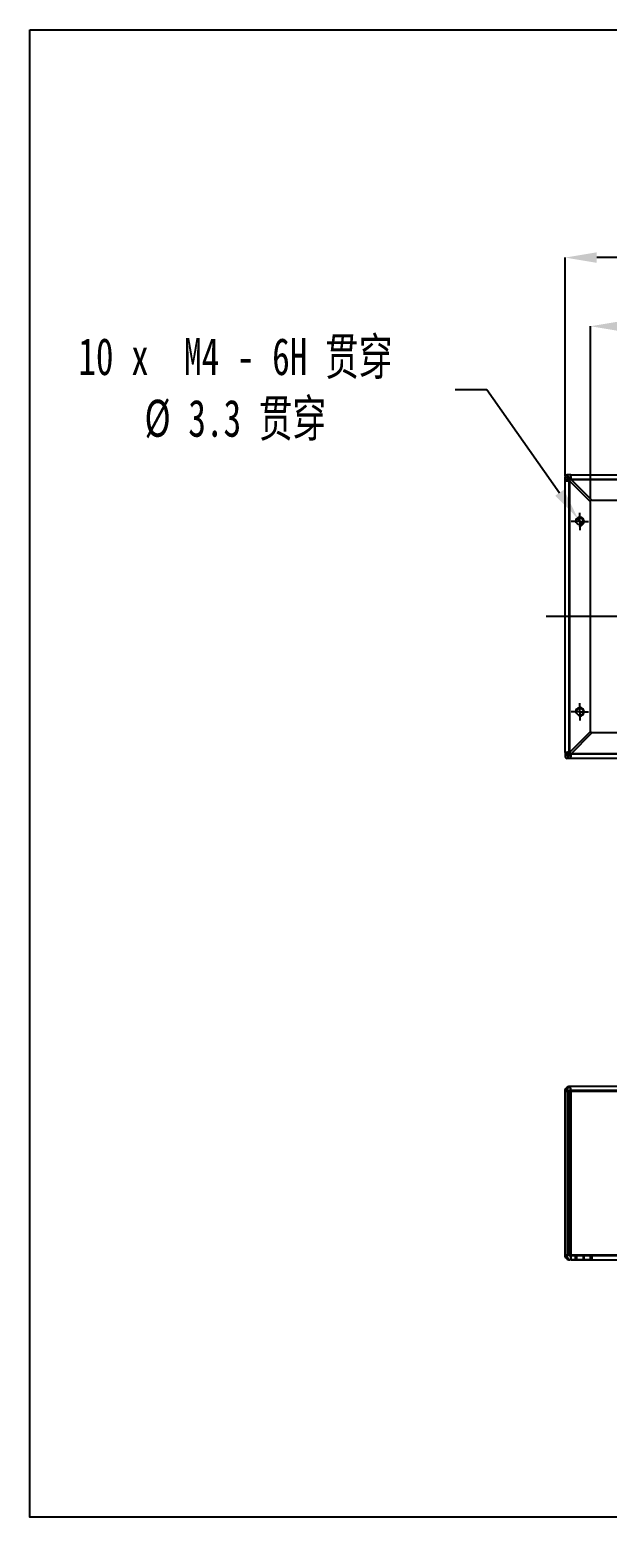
# Model space of a CAD drawing. Extents: x 315 to 565, y 50 to 191.
# Drawn here: x 314.6 to 369.2, y 50 to 190.7 of the extents above; entities that cross this region are included whole.
import ezdxf

# ---------------------------------------------------------------- set-up
doc = ezdxf.new("R2010")
doc.units = 0
doc.header["$PDSIZE"] = -1
doc.linetypes.add('CENTERX2', pattern=[20.32, 12.7, -2.54, 2.54, -2.54])
doc.layers.get('0').update_dxf_attribs({"linetype": 'CONTINUOUS'})
doc.layers.get('Defpoints').update_dxf_attribs({"linetype": 'CONTINUOUS'})
doc.layers.add('CENTER', color=52, linetype='CENTERX2')
doc.layers.add('SIZE', color=5, linetype='CONTINUOUS')
doc.styles.add('SLDTEXTSTYLE1', font='TXT', dxfattribs={"width": 0.7})
doc.dimstyles.new('SLDDIMSTYLE0', dxfattribs={"dimtxt": 3.5, "dimasz": 3, "dimexe": 0, "dimexo": 0.0625, "dimgap": 0.875, "dimtad": 2, "dimdec": 3, "dimlfac": 5, "dimrnd": 1e-09, "dimzin": 12, "dimdsep": 46, "dimtxsty": 'SLDTEXTSTYLE1', "dimsah": 1, "dimcen": 0.09, "dimadec": 0, "dimazin": 0, "dimtfac": 1, "dimtdec": 3, "dimtofl": 0, "dimtmove": 0, "dimatfit": 3, "dimfxl": 1, "dimtolj": 1, "dimtzin": 12, "dimarcsym": 0})
doc.dimstyles.new('SLDDIMSTYLE4', dxfattribs={"dimtxt": 3.5, "dimasz": 3, "dimexe": 0, "dimexo": 0.0625, "dimgap": 0.875, "dimtad": 0, "dimtih": 1, "dimtoh": 1, "dimdec": 6, "dimlfac": 5, "dimrnd": 1e-09, "dimzin": 12, "dimdsep": 46, "dimtxsty": 'SLDTEXTSTYLE1', "dimblk1": 'NONE', "dimsah": 1, "dimcen": 0, "dimadec": 0, "dimazin": 0, "dimtfac": 1, "dimtdec": 3, "dimtmove": 0, "dimatfit": 3, "dimldrblk": 'NONE', "dimfxl": 1, "dimtolj": 1, "dimtzin": 12, "dimarcsym": 0})

# ---------------------------------------------------------------- blocks, each defined once
blk = doc.blocks.new('_D_9')
at = {"layer": 'Defpoints', "color": 0, "transparency": 16777216}
for p in [(365.25, 169.12), (365.25, 148.37), (450.05, 148.37)]:
    blk.add_point(p, dxfattribs=at)
at = {"layer": 'SIZE', "color": 0, "lineweight": -2, "transparency": 16777216}
for p, q in [((365.25, 148.44), (365.25, 169.12)), ((447.05, 169.12), (368.25, 169.12)), ((450.05, 148.44), (450.05, 169.12))]:
    blk.add_line(p, q, dxfattribs=at)
at = {"layer": 'SIZE', "color": 0, "transparency": 16777216}
for points in [[(368.25, 169.62), (368.25, 168.62), (365.25, 169.12)], [(447.05, 169.62), (447.05, 168.62), (450.05, 169.12)]]:
    blk.add_solid(points, dxfattribs=at)
at = {"layer": 'SIZE', "color": 0, "transparency": 16777216, "insert": (407.65, 171.74), "char_height": 3.5, "attachment_point": 5, "style": 'SLDTEXTSTYLE1'}
blk.add_mtext('\\A1;424', dxfattribs=at)
blk = doc.blocks.new('_D_11')
at = {"layer": 'Defpoints', "color": 0, "transparency": 16777216}
for p in [(367.65, 162.63), (367.65, 146.17), (447.65, 146.17)]:
    blk.add_point(p, dxfattribs=at)
at = {"layer": 'SIZE', "color": 0, "lineweight": -2, "transparency": 16777216}
for p, q in [((367.65, 146.24), (367.65, 162.63)), ((444.65, 162.63), (370.65, 162.63)), ((447.65, 146.24), (447.65, 162.63))]:
    blk.add_line(p, q, dxfattribs=at)
at = {"layer": 'SIZE', "color": 0, "transparency": 16777216}
for points in [[(370.65, 163.13), (370.65, 162.13), (367.65, 162.63)], [(444.65, 163.13), (444.65, 162.13), (447.65, 162.63)]]:
    blk.add_solid(points, dxfattribs=at)
at = {"layer": 'SIZE', "color": 0, "transparency": 16777216, "insert": (407.65, 165.26), "char_height": 3.5, "attachment_point": 5, "style": 'SLDTEXTSTYLE1'}
blk.add_mtext('\\A1;400', dxfattribs=at)
blk = doc.blocks.new('_D_13')
at = {"layer": 'Defpoints', "color": 0, "transparency": 16777216}
for p in [(366.46, 144.44), (366.84, 143.9)]:
    blk.add_point(p, dxfattribs=at)
at = {"layer": 'SIZE', "color": 0, "lineweight": -2, "transparency": 16777216}
for p, q in [((354.85, 156.66), (357.85, 156.66)), ((357.85, 156.66), (364.73, 146.89)), ((366.84, 143.9), (366.46, 144.44))]:
    blk.add_line(p, q, dxfattribs=at)
at = {"layer": 'SIZE', "color": 0, "transparency": 16777216}
blk.add_solid([(365.14, 147.18), (364.32, 146.61), (366.46, 144.44)], dxfattribs=at)
at = {"layer": 'SIZE', "color": 0, "transparency": 16777216, "insert": (334.07, 156.66), "char_height": 3.5, "attachment_point": 5, "style": 'SLDTEXTSTYLE1'}
blk.add_mtext('\\A1;10 x  M4 - 6H 贯穿\\P%%c 3.3 贯穿\\P', dxfattribs=at)
blk = doc.blocks.new('_NONE')
blk = doc.blocks.new('SW_CENTERMARKSYMBOL_4')
at = {"layer": 'CENTER', "color": 0}
for p, q in [((-0.5, 0), (-0.83, 0)), ((0, 0), (-0.5, 0)), ((0, 0.5), (0, 0.83)), ((0, 0), (0, 0.5)), ((0, 0), (0, -0.5)), ((0, 0), (0.5, 0)), ((0.5, 0), (0.83, 0)), ((0, -0.5), (0, -0.83))]:
    blk.add_line(p, q, dxfattribs=at)
blk = doc.blocks.new('SW_CENTERMARKSYMBOL_5')
at = {"layer": 'CENTER', "color": 0}
for p, q in [((-0.5, 0), (-0.83, 0)), ((0, 0), (-0.5, 0)), ((0, 0.5), (0, 0.83)), ((0, 0), (0, 0.5)), ((0, 0), (0, -0.5)), ((0, 0), (0.5, 0)), ((0.5, 0), (0.83, 0)), ((0, -0.5), (0, -0.83))]:
    blk.add_line(p, q, dxfattribs=at)

msp = doc.modelspace()

# ---------------------------------------------------------------- linework, layer by layer
at = {"color": 7, "linetype": 'Continuous'}
for p, q in [((365.24546917, 148.03128976), (365.24546917, 148.37271112)), ((365.24546917, 122.31413247), (365.24546917, 148.03128976)), ((365.78689053, 148.57271112), (365.44546917, 148.57271112)), ((365.64546917, 148.03128976), (365.64546917, 148.17271112)), ((365.78689053, 148.17271112), (365.64546917, 148.17271112)), ((365.64546917, 122.31413247), (365.64546917, 148.03128976)), ((365.68546917, 122.21271112), (365.68546917, 148.13271112)), ((365.68546917, 148.13271112), (449.60546917, 148.13271112)), ((365.68546917, 147.99128976), (365.68546917, 148.13271112)), ((365.82689053, 148.13271112), (365.68546917, 148.13271112)), ((365.68546917, 147.99128976), (367.64546917, 146.03128976)), ((365.68546917, 122.35413247), (365.68546917, 147.99128976)), ((365.78689053, 148.57271112), (449.50404781, 148.57271112)), ((365.78689053, 148.17271112), (449.50404781, 148.17271112)), ((367.78689053, 146.17271112), (365.82689053, 148.13271112)), ((365.82689053, 148.13271112), (449.46404781, 148.13271112)), ((367.64546917, 146.03128976), (367.64546917, 146.17271112)), ((367.78689053, 146.17271112), (367.64546917, 146.17271112)), ((367.64546917, 124.31413247), (367.64546917, 146.03128976)), ((367.78689053, 146.17271112), (447.50404781, 146.17271112)), ((367.64546917, 124.31413247), (365.68546917, 122.35413247)), ((365.82689053, 122.21271112), (367.78689053, 124.17271112)), ((367.64546917, 124.31413247), (367.64546917, 124.17271112)), ((367.78689053, 124.17271112), (367.64546917, 124.17271112)), ((447.50404781, 124.17271112), (367.78689053, 124.17271112)), ((365.24546917, 122.31413247), (365.24546917, 121.97271112)), ((365.78689053, 121.77271112), (365.44546917, 121.77271112)), ((365.64546917, 122.31413247), (365.64546917, 122.17271112)), ((365.78689053, 122.17271112), (365.64546917, 122.17271112)), ((365.68546917, 122.35413247), (365.68546917, 122.21271112)), ((449.60546917, 122.21271112), (365.68546917, 122.21271112)), ((365.82689053, 122.21271112), (365.68546917, 122.21271112)), ((449.50404781, 122.17271112), (365.78689053, 122.17271112)), ((449.50404781, 121.77271112), (365.78689053, 121.77271112)), ((449.46404781, 122.21271112), (365.82689053, 122.21271112)), ((365.24546917, 74.79656723), (365.24546917, 90.31656723)), ((365.24546917, 90.31656723), (365.44546917, 90.31656723)), ((365.44546917, 90.31656723), (365.24546917, 90.31656723)), ((365.78689053, 90.31656723), (365.44546917, 90.31656723)), ((365.44546917, 90.31656723), (365.44546917, 74.79656723)), ((365.64546917, 90.31656723), (365.64546917, 74.79656723)), ((365.78689053, 90.31656723), (365.64546917, 90.31656723)), ((449.60546917, 90.75656723), (365.68546917, 90.75656723)), ((449.60546917, 90.35656723), (365.68546917, 90.35656723)), ((365.78689053, 90.31656723), (365.78689053, 74.79656723)), ((365.78689053, 90.31656723), (449.50404781, 90.31656723)), ((365.44546917, 74.79656723), (365.24546917, 74.79656723)), ((365.24546917, 74.79656723), (365.44546917, 74.79656723)), ((365.78689053, 74.79656723), (365.44546917, 74.79656723)), ((365.78689053, 74.79656723), (365.64546917, 74.79656723)), ((365.68546917, 74.75656723), (367.64546917, 74.75656723)), ((365.82689053, 74.75656723), (365.68546917, 74.75656723)), ((449.50404781, 74.79656723), (365.78689053, 74.79656723)), ((449.46404781, 74.75656723), (365.82689053, 74.75656723)), ((367.78689053, 74.75656723), (365.82689053, 74.75656723)), ((366.24546917, 74.35656723), (366.24546917, 74.75656723)), ((366.24546917, 74.35656723), (366.24546917, 74.75656723)), ((366.31546917, 74.75656723), (366.31546917, 74.35656723)), ((366.31546917, 74.75656723), (366.31546917, 74.35656723)), ((366.31546917, 74.75656723), (366.97546917, 74.75656723)), ((366.31546917, 74.75656723), (366.97546917, 74.75656723)), ((366.97546917, 74.35656723), (366.97546917, 74.75656723)), ((366.97546917, 74.35656723), (366.97546917, 74.75656723)), ((367.04546917, 74.35656723), (367.04546917, 74.75656723)), ((367.04546917, 74.35656723), (367.04546917, 74.75656723)), ((367.64546917, 74.35656723), (367.64546917, 74.75656723)), ((367.78689053, 74.75656723), (367.64546917, 74.75656723)), ((367.78689053, 74.75656723), (367.78689053, 74.35656723)), ((367.78689053, 74.75656723), (447.50404781, 74.75656723)), ((367.64546917, 74.35656723), (365.68546917, 74.35656723)), ((365.82689053, 74.35656723), (365.68546917, 74.35656723)), ((365.82689053, 74.35656723), (449.46404781, 74.35656723)), ((365.82689053, 74.35656723), (367.78689053, 74.35656723)), ((366.97546917, 74.35656723), (366.31546917, 74.35656723)), ((366.97546917, 74.35656723), (366.31546917, 74.35656723)), ((367.78689053, 74.35656723), (367.64546917, 74.35656723)), ((367.78689053, 74.35656723), (447.50404781, 74.35656723))]:
    msp.add_line(p, q, dxfattribs=at)
msp.add_lwpolyline([(314.63099526, 190.66092236), (565.27785254, 190.66092236), (565.27785254, 50.02356472), (314.63099526, 50.02356472)], close=True)
for centre in [(366.64546917, 144.17271112), (366.64546917, 144.17271112), (366.64546917, 126.17271112), (366.64546917, 126.17271112)]:
    msp.add_circle(centre, 0.33, dxfattribs=at)
for centre, radius, start, end in [((365.44546917, 148.37271112), 0.2, 90, 180), ((365.44546917, 148.37271112), 0.2, 90, 180), ((366.64546917, 144.17271112), 0.4, 255, 195), ((366.64546917, 126.17271112), 0.4, 255, 195), ((365.44546917, 121.97271112), 0.2, 180, 270), ((365.44546917, 121.97271112), 0.2, 180, 270)]:
    msp.add_arc(centre, radius, start, end, dxfattribs=at)
for points, knots in [([(365.68546917, 148.13271112), (365.63088625, 148.16217842), (365.57800704, 148.19157252), (365.47488287, 148.24742058), (365.4264773, 148.27415541), (365.34327428, 148.31927939), (365.30747476, 148.33900166), (365.25891808, 148.36530368), (365.24546917, 148.37271065), (365.24546917, 148.37271112)], [0, 0, 0, 0, 0.25, 0.25, 0.5, 0.5, 0.75, 0.75, 1, 1, 1, 1]), ([(365.24546917, 148.37271112), (365.24546917, 148.37271089), (365.248767, 148.37091496), (365.26163994, 148.36385656), (365.27101441, 148.35875105), (365.29525276, 148.34562235), (365.31028892, 148.33736855), (365.34454437, 148.31859193), (365.36357144, 148.30826888), (365.40507353, 148.28576601), (365.42765284, 148.27336645), (365.4752739, 148.24726182), (365.49997641, 148.23382632), (365.57657731, 148.19235569), (365.63115724, 148.16203212), (365.68546917, 148.13271112)], [0, 0, 0, 0, 0.125, 0.125, 0.25, 0.25, 0.375, 0.375, 0.5, 0.5, 0.625, 0.625, 0.75, 0.75, 1, 1, 1, 1]), ([(365.44546917, 148.57271112), (365.4454694, 148.57271112), (365.44726533, 148.56941329), (365.45432372, 148.55654035), (365.45942923, 148.54716587), (365.47255793, 148.52292753), (365.48081174, 148.50789136), (365.49958836, 148.47363592), (365.50991141, 148.45460885), (365.53241428, 148.41310675), (365.54481383, 148.39052744), (365.57091847, 148.34290639), (365.58435397, 148.31820387), (365.62582459, 148.24160298), (365.65614817, 148.18702304), (365.68546917, 148.13271112)], [0, 0, 0, 0, 0.125, 0.125, 0.25, 0.25, 0.375, 0.375, 0.5, 0.5, 0.625, 0.625, 0.75, 0.75, 1, 1, 1, 1]), ([(365.68546917, 148.13271112), (365.65600187, 148.18729404), (365.62660777, 148.24017325), (365.57075971, 148.34329742), (365.54402487, 148.39170298), (365.4989009, 148.47490601), (365.47917863, 148.51070553), (365.45287661, 148.5592622), (365.44546963, 148.57271112), (365.44546917, 148.57271112)], [0, 0, 0, 0, 0.25, 0.25, 0.5, 0.5, 0.75, 0.75, 1, 1, 1, 1]), ([(365.64546917, 148.17271112), (365.64546917, 148.17271112), (365.65188627, 148.16629401), (365.66738845, 148.15079184), (365.67650527, 148.14167501), (365.68546917, 148.13271112)], [0, 0, 0, 0, 0.5, 0.5, 1, 1, 1, 1]), ([(365.64546917, 148.17271112), (365.64546917, 148.17271112), (365.65188588, 148.1662944), (365.66738744, 148.15079284), (365.67650554, 148.14167474), (365.68546917, 148.13271112)], [0, 0, 0, 0, 0.5, 0.5, 1, 1, 1, 1]), ([(365.68546917, 122.21271112), (365.63088625, 122.18324382), (365.57800704, 122.15384971), (365.47488287, 122.09800166), (365.4264773, 122.07126682), (365.34327428, 122.02614284), (365.30747476, 122.00642057), (365.25891808, 121.98011855), (365.24546917, 121.97271158), (365.24546917, 121.97271112)], [0, 0, 0, 0, 0.25, 0.25, 0.5, 0.5, 0.75, 0.75, 1, 1, 1, 1]), ([(365.24546917, 121.97271112), (365.24546917, 121.97271135), (365.248767, 121.97450727), (365.26163994, 121.98156567), (365.27101441, 121.98667118), (365.29525276, 121.99979988), (365.31028892, 122.00805368), (365.34454437, 122.02683031), (365.36357144, 122.03715336), (365.40507353, 122.05965622), (365.42765284, 122.07205578), (365.4752739, 122.09816041), (365.49997641, 122.11159592), (365.57657731, 122.15306654), (365.63115724, 122.18339012), (365.68546917, 122.21271112)], [0, 0, 0, 0, 0.125, 0.125, 0.25, 0.25, 0.375, 0.375, 0.5, 0.5, 0.625, 0.625, 0.75, 0.75, 1, 1, 1, 1]), ([(365.68546917, 122.21271112), (365.65600187, 122.1581282), (365.62660777, 122.10524898), (365.57075971, 122.00212481), (365.54402487, 121.95371925), (365.4989009, 121.87051622), (365.47917863, 121.8347167), (365.45287661, 121.78616003), (365.44546963, 121.77271112), (365.44546917, 121.77271112)], [0, 0, 0, 0, 0.25, 0.25, 0.5, 0.5, 0.75, 0.75, 1, 1, 1, 1]), ([(365.44546917, 121.77271112), (365.4454694, 121.77271112), (365.44726533, 121.77600895), (365.45432372, 121.78888189), (365.45942923, 121.79825636), (365.47255793, 121.82249471), (365.48081174, 121.83753087), (365.49958836, 121.87178631), (365.50991141, 121.89081338), (365.53241428, 121.93231548), (365.54481383, 121.95489479), (365.57091847, 122.00251584), (365.58435397, 122.02721836), (365.62582459, 122.10381926), (365.65614817, 122.15839919), (365.68546917, 122.21271112)], [0, 0, 0, 0, 0.125, 0.125, 0.25, 0.25, 0.375, 0.375, 0.5, 0.5, 0.625, 0.625, 0.75, 0.75, 1, 1, 1, 1]), ([(365.64546917, 122.17271112), (365.64546917, 122.17271112), (365.65188627, 122.17912822), (365.66738845, 122.19463039), (365.67650527, 122.20374722), (365.68546917, 122.21271112)], [0, 0, 0, 0, 0.5, 0.5, 1, 1, 1, 1]), ([(365.64546917, 122.17271112), (365.64546917, 122.17271112), (365.65188588, 122.17912783), (365.66738744, 122.19462939), (365.67650554, 122.20374749), (365.68546917, 122.21271112)], [0, 0, 0, 0, 0.5, 0.5, 1, 1, 1, 1]), ([(365.24546917, 90.31656723), (365.24546917, 90.34742778), (365.248767, 90.37833454), (365.26163994, 90.43862328), (365.27101441, 90.46732501), (365.29525276, 90.52203872), (365.31028892, 90.54825904), (365.34454437, 90.59624871), (365.36357144, 90.61789289), (365.40507353, 90.65682897), (365.42765284, 90.67419015), (365.4752739, 90.70411101), (365.49997641, 90.7165022), (365.57657731, 90.7463758), (365.63115724, 90.75656723), (365.68546917, 90.75656723)], [0, 0, 0, 0, 0.125, 0.125, 0.25, 0.25, 0.375, 0.375, 0.5, 0.5, 0.625, 0.625, 0.75, 0.75, 1, 1, 1, 1]), ([(365.68546917, 90.75656723), (365.63088625, 90.75656723), (365.57800704, 90.74679566), (365.47488287, 90.70685121), (365.4264773, 90.676773), (365.34327428, 90.59898525), (365.30747476, 90.54957508), (365.25891808, 90.44007218), (365.24546917, 90.3785963), (365.24546917, 90.31656723)], [0, 0, 0, 0, 0.25, 0.25, 0.5, 0.5, 0.75, 0.75, 1, 1, 1, 1]), ([(365.68546917, 90.75656723), (365.65600187, 90.75656723), (365.62660777, 90.74679566), (365.57075971, 90.70685121), (365.54402487, 90.676773), (365.4989009, 90.59898525), (365.47917863, 90.54957508), (365.45287661, 90.44007218), (365.44546963, 90.3785963), (365.44546917, 90.31656723)], [0, 0, 0, 0, 0.25, 0.25, 0.5, 0.5, 0.75, 0.75, 1, 1, 1, 1]), ([(365.44546917, 90.31656723), (365.4454694, 90.34742778), (365.44726533, 90.37833454), (365.45432372, 90.43862328), (365.45942923, 90.46732501), (365.47255793, 90.52203872), (365.48081174, 90.54825904), (365.49958836, 90.59624871), (365.50991141, 90.61789289), (365.53241428, 90.65682897), (365.54481383, 90.67419015), (365.57091847, 90.70411101), (365.58435397, 90.7165022), (365.62582459, 90.7463758), (365.65614817, 90.75656723), (365.68546917, 90.75656723)], [0, 0, 0, 0, 0.125, 0.125, 0.25, 0.25, 0.375, 0.375, 0.5, 0.5, 0.625, 0.625, 0.75, 0.75, 1, 1, 1, 1]), ([(365.64546917, 90.31656723), (365.64546917, 90.32945889), (365.65188627, 90.34060204), (365.66738845, 90.35358036), (365.67650527, 90.35656723), (365.68546917, 90.35656723)], [0, 0, 0, 0, 0.5, 0.5, 1, 1, 1, 1]), ([(365.64546917, 90.31656723), (365.64546917, 90.32945889), (365.65188627, 90.34060204), (365.66738845, 90.35358036), (365.67650527, 90.35656723), (365.68546917, 90.35656723)], [0, 0, 0, 0, 0.5, 0.5, 1, 1, 1, 1]), ([(365.68546917, 74.35656723), (365.63088625, 74.35656723), (365.57800704, 74.3663388), (365.47488287, 74.40628324), (365.4264773, 74.43636145), (365.34327428, 74.51414921), (365.30747476, 74.56355938), (365.25891808, 74.67306227), (365.24546917, 74.73453815), (365.24546917, 74.79656723)], [0, 0, 0, 0, 0.25, 0.25, 0.5, 0.5, 0.75, 0.75, 1, 1, 1, 1]), ([(365.24546917, 74.79656723), (365.24546917, 74.76570667), (365.248767, 74.73479991), (365.26163994, 74.67451118), (365.27101441, 74.64580945), (365.29525276, 74.59109573), (365.31028892, 74.56487541), (365.34454437, 74.51688574), (365.36357144, 74.49524157), (365.40507353, 74.45630548), (365.42765284, 74.43894431), (365.4752739, 74.40902344), (365.49997641, 74.39663225), (365.57657731, 74.36675865), (365.63115724, 74.35656723), (365.68546917, 74.35656723)], [0, 0, 0, 0, 0.125, 0.125, 0.25, 0.25, 0.375, 0.375, 0.5, 0.5, 0.625, 0.625, 0.75, 0.75, 1, 1, 1, 1]), ([(365.44546917, 74.79656723), (365.4454694, 74.76570667), (365.44726533, 74.73479991), (365.45432372, 74.67451118), (365.45942923, 74.64580945), (365.47255793, 74.59109573), (365.48081174, 74.56487541), (365.49958836, 74.51688574), (365.50991141, 74.49524157), (365.53241428, 74.45630548), (365.54481383, 74.43894431), (365.57091847, 74.40902344), (365.58435397, 74.39663225), (365.62582459, 74.36675865), (365.65614817, 74.35656723), (365.68546917, 74.35656723)], [0, 0, 0, 0, 0.125, 0.125, 0.25, 0.25, 0.375, 0.375, 0.5, 0.5, 0.625, 0.625, 0.75, 0.75, 1, 1, 1, 1]), ([(365.68546917, 74.35656723), (365.65600187, 74.35656723), (365.62660777, 74.3663388), (365.57075971, 74.40628324), (365.54402487, 74.43636145), (365.4989009, 74.51414921), (365.47917863, 74.56355938), (365.45287661, 74.67306227), (365.44546963, 74.73453815), (365.44546917, 74.79656723)], [0, 0, 0, 0, 0.25, 0.25, 0.5, 0.5, 0.75, 0.75, 1, 1, 1, 1]), ([(365.64546917, 74.79656723), (365.64546917, 74.78367595), (365.65188588, 74.77253304), (365.66738744, 74.75955463), (365.67650554, 74.75656723), (365.68546917, 74.75656723)], [0, 0, 0, 0, 0.5, 0.5, 1, 1, 1, 1]), ([(365.64546917, 74.79656723), (365.64546917, 74.78367595), (365.65188588, 74.77253304), (365.66738744, 74.75955463), (365.67650554, 74.75656723), (365.68546917, 74.75656723)], [0, 0, 0, 0, 0.5, 0.5, 1, 1, 1, 1])]:
    msp.add_open_spline(points, degree=3, knots=knots, dxfattribs=at)
for points in [[(365.27896218, 148.0566451), (365.25692119, 148.04819332), (365.24546917, 148.03974154), (365.24546917, 148.03128976)], [(365.24546917, 148.03128976), (365.24546917, 148.02795643), (365.25692119, 148.02462309), (365.27896218, 148.02128976)], [(365.37434219, 148.08200044), (365.33361576, 148.07354866), (365.30100316, 148.06509688), (365.27896218, 148.0566451)], [(365.27896218, 148.02128976), (365.30100316, 148.01795643), (365.33361576, 148.01462309), (365.37434219, 148.01128976)], [(365.51708846, 148.10735578), (365.46387682, 148.098904), (365.41506861, 148.09045222), (365.37434219, 148.08200044)], [(365.37434219, 148.01128976), (365.41506861, 148.00795643), (365.46387682, 148.00462309), (365.51708846, 148.00128976)], [(365.68546917, 148.13271112), (365.6278733, 148.12425934), (365.5703001, 148.11580756), (365.51708846, 148.10735578)], [(365.51708846, 148.00128976), (365.5703001, 147.99795643), (365.6278733, 147.99462309), (365.68546917, 147.99128976)], [(365.64623761, 148.0439662), (365.64572696, 148.03974072), (365.64546917, 148.03551524), (365.64546917, 148.03128976)], [(365.64546917, 148.03128976), (365.64546917, 148.02962311), (365.64572701, 148.02795646), (365.64623774, 148.02628981)], [(365.64815753, 148.05509658), (365.64732912, 148.05138645), (365.64668598, 148.04767633), (365.64623761, 148.0439662)], [(365.64623774, 148.02628981), (365.64674849, 148.02462313), (365.64751212, 148.02295644), (365.64851399, 148.02128976)], [(365.64851399, 148.0566451), (365.64839162, 148.05612892), (365.64827278, 148.05561275), (365.64815753, 148.05509658)], [(365.65787495, 148.08355706), (365.65385166, 148.0745864), (365.65064073, 148.06561575), (365.64851399, 148.0566451)], [(365.64851399, 148.02128976), (365.64951572, 148.0196233), (365.65075559, 148.01795685), (365.65220983, 148.01629039)], [(365.65220983, 148.01629039), (365.65366444, 148.01462351), (365.65533346, 148.01295664), (365.6571849, 148.01128976)], [(365.6571849, 148.01128976), (365.6590359, 148.00962327), (365.66106914, 148.00795678), (365.66324566, 148.00629029)], [(365.66324582, 148.09467706), (365.66133652, 148.0909704), (365.65953737, 148.08726373), (365.65787495, 148.08355706)], [(365.66324566, 148.00629029), (365.66542265, 148.00462345), (365.66774286, 148.0029566), (365.67016183, 148.00128976)], [(365.67016183, 148.10735578), (365.66774292, 148.10312954), (365.66542276, 148.0989033), (365.66324582, 148.09467706)], [(365.68546917, 148.13271112), (365.68023318, 148.12425934), (365.67499925, 148.11580756), (365.67016183, 148.10735578)], [(365.67016183, 148.00128976), (365.67258045, 147.99962316), (365.67509768, 147.99795655), (365.67766526, 147.99628995)], [(365.67766526, 147.99628995), (365.68023305, 147.99462322), (365.68285108, 147.99295649), (365.68546917, 147.99128976)], [(365.71082451, 148.30109183), (365.70237273, 148.24788019), (365.69392095, 148.19030698), (365.68546917, 148.13271112)], [(365.6981469, 148.14051477), (365.69392099, 148.13794706), (365.68969508, 148.13532912), (365.68546917, 148.13271112)], [(365.71007725, 148.14758974), (365.70610046, 148.14530285), (365.70212368, 148.1429311), (365.6981469, 148.14051477)], [(365.73770547, 148.16165575), (365.72849606, 148.1577179), (365.71928665, 148.15288571), (365.71007725, 148.14758974)], [(365.73617985, 148.4438381), (365.72772807, 148.40311167), (365.71927629, 148.35430347), (365.71082451, 148.30109183)], [(365.76153519, 148.53921811), (365.75308341, 148.51717713), (365.74463163, 148.48456453), (365.73617985, 148.4438381)], [(365.74885682, 148.16596966), (365.7451397, 148.16469027), (365.74142259, 148.16324515), (365.73770547, 148.16165575)], [(365.76153519, 148.1696663), (365.75730906, 148.16866438), (365.75308294, 148.16742424), (365.74885682, 148.16596966)], [(365.78689053, 148.57271112), (365.77843875, 148.57271112), (365.76998697, 148.56125909), (365.76153519, 148.53921811)], [(365.78689053, 148.17271112), (365.77843875, 148.17271112), (365.76998697, 148.17167002), (365.76153519, 148.1696663)], [(365.79689053, 148.53921811), (365.79355719, 148.56125909), (365.79022386, 148.57271112), (365.78689053, 148.57271112)], [(365.79189047, 148.17194254), (365.79022382, 148.17245328), (365.78855718, 148.17271112), (365.78689053, 148.17271112)], [(365.79689053, 148.1696663), (365.79522384, 148.17066817), (365.79355716, 148.1714318), (365.79189047, 148.17194254)], [(365.80689053, 148.4438381), (365.80355719, 148.48456453), (365.80022386, 148.51717713), (365.79689053, 148.53921811)], [(365.80189106, 148.16596943), (365.80022422, 148.16742412), (365.79855737, 148.16866433), (365.79689053, 148.1696663)], [(365.80689053, 148.16099539), (365.80522404, 148.16284639), (365.80355755, 148.16451507), (365.80189106, 148.16596943)], [(365.81689053, 148.30109183), (365.81355719, 148.35430347), (365.81022386, 148.40311167), (365.80689053, 148.4438381)], [(365.81189116, 148.1549331), (365.81022428, 148.15711019), (365.8085574, 148.15914395), (365.80689053, 148.16099539)], [(365.81689053, 148.14801845), (365.81522407, 148.15043686), (365.81355761, 148.15275656), (365.81189116, 148.1549331)], [(365.82689053, 148.13271112), (365.82355719, 148.19030698), (365.82022386, 148.24788019), (365.81689053, 148.30109183)], [(365.82189092, 148.14051412), (365.82022412, 148.14308202), (365.81855732, 148.14559955), (365.81689053, 148.14801845)], [(365.82689053, 148.13271112), (365.82522399, 148.1353289), (365.82355746, 148.13794662), (365.82189092, 148.14051412)], [(365.27896218, 122.32413247), (365.25692119, 122.32079914), (365.24546917, 122.31746581), (365.24546917, 122.31413247)], [(365.24546917, 122.31413247), (365.24546917, 122.30568069), (365.25692119, 122.29722891), (365.27896218, 122.28877713)], [(365.37434219, 122.33413247), (365.33361576, 122.33079914), (365.30100316, 122.32746581), (365.27896218, 122.32413247)], [(365.27896218, 122.28877713), (365.30100316, 122.28032535), (365.33361576, 122.27187357), (365.37434219, 122.26342179)], [(365.51708846, 122.34413247), (365.46387682, 122.34079914), (365.41506861, 122.33746581), (365.37434219, 122.33413247)], [(365.37434219, 122.26342179), (365.41506861, 122.25497001), (365.46387682, 122.24651823), (365.51708846, 122.23806646)], [(365.68546917, 122.35413247), (365.6278733, 122.35079914), (365.5703001, 122.34746581), (365.51708846, 122.34413247)], [(365.51708846, 122.23806646), (365.5703001, 122.22961468), (365.6278733, 122.2211629), (365.68546917, 122.21271112)], [(365.64623774, 122.31913242), (365.64572701, 122.31746577), (365.64546917, 122.31579912), (365.64546917, 122.31413247)], [(365.64546917, 122.31413247), (365.64546917, 122.30568069), (365.64651026, 122.29722891), (365.64851399, 122.28877713)], [(365.64851399, 122.32413247), (365.64751212, 122.32246579), (365.64674849, 122.3207991), (365.64623774, 122.31913242)], [(365.65221085, 122.32913301), (365.65075617, 122.32746616), (365.64951596, 122.32579932), (365.64851399, 122.32413247)], [(365.64851399, 122.28877713), (365.64951591, 122.28455101), (365.65075604, 122.28032489), (365.65221063, 122.27609876)], [(365.65221063, 122.27609876), (365.65349001, 122.27238165), (365.65493514, 122.26866453), (365.65652454, 122.26494742)], [(365.6571849, 122.33413247), (365.65533389, 122.33246598), (365.65366522, 122.33079949), (365.65221085, 122.32913301)], [(365.65652454, 122.26494742), (365.66046239, 122.25573801), (365.66529458, 122.2465286), (365.67059055, 122.23731919)], [(365.66324719, 122.3391331), (365.66107009, 122.33746623), (365.65903633, 122.33579935), (365.6571849, 122.33413247)], [(365.67016183, 122.34413247), (365.66774343, 122.34246602), (365.66542373, 122.34079956), (365.66324719, 122.3391331)], [(365.67766617, 122.34913287), (365.67509827, 122.34746607), (365.67258073, 122.34579927), (365.67016183, 122.34413247)], [(365.67059055, 122.23731919), (365.67287744, 122.23334241), (365.67524919, 122.22936563), (365.67766552, 122.22538885)], [(365.67766552, 122.22538885), (365.68023322, 122.22116294), (365.68285116, 122.21693703), (365.68546917, 122.21271112)], [(365.68546917, 122.35413247), (365.68285138, 122.35246594), (365.68023366, 122.3507994), (365.67766617, 122.34913287)], [(365.68546917, 122.21271112), (365.69392095, 122.20747513), (365.70237273, 122.2022412), (365.71082451, 122.19740378)], [(365.68546917, 122.21271112), (365.69392095, 122.15511525), (365.70237273, 122.09754205), (365.71082451, 122.04433041)], [(365.71082451, 122.19740378), (365.71505075, 122.19498487), (365.71927698, 122.19266471), (365.72350322, 122.19048777)], [(365.71082451, 122.04433041), (365.71927629, 121.99111876), (365.72772807, 121.94231056), (365.73617985, 121.90158413)], [(365.72350322, 122.19048777), (365.72720989, 122.18857846), (365.73091656, 122.18677932), (365.73462323, 122.18511689)], [(365.73462323, 122.18511689), (365.74359388, 122.1810936), (365.75256453, 122.17788267), (365.76153519, 122.17575593)], [(365.73617985, 121.90158413), (365.74463163, 121.86085771), (365.75308341, 121.82824511), (365.76153519, 121.80620412)], [(365.76153519, 122.17575593), (365.76205136, 122.17563356), (365.76256754, 122.17551473), (365.76308371, 122.17539948)], [(365.76153519, 121.80620412), (365.76998697, 121.78416314), (365.77843875, 121.77271112), (365.78689053, 121.77271112)], [(365.76308371, 122.17539948), (365.76679383, 122.17457107), (365.77050396, 122.17392792), (365.77421408, 122.17347956)], [(365.77421408, 122.17347956), (365.77843956, 122.17296891), (365.78266504, 122.17271112), (365.78689053, 122.17271112)], [(365.78689053, 122.17271112), (365.78855718, 122.17271112), (365.79022382, 122.17296895), (365.79189047, 122.17347969)], [(365.78689053, 121.77271112), (365.79022386, 121.77271112), (365.79355719, 121.78416314), (365.79689053, 121.80620412)], [(365.79189047, 122.17347969), (365.79355716, 122.17399043), (365.79522384, 122.17475406), (365.79689053, 122.17575593)], [(365.79689053, 122.17575593), (365.79855698, 122.17675767), (365.80022344, 122.17799754), (365.80188989, 122.17945178)], [(365.79689053, 121.80620412), (365.80022386, 121.82824511), (365.80355719, 121.86085771), (365.80689053, 121.90158413)], [(365.80188989, 122.17945178), (365.80355677, 122.18090639), (365.80522365, 122.18257541), (365.80689053, 122.18442684)], [(365.80689053, 122.18442684), (365.80855701, 122.18627785), (365.8102235, 122.18831109), (365.81188999, 122.19048761)], [(365.80689053, 121.90158413), (365.81022386, 121.94231056), (365.81355719, 121.99111876), (365.81689053, 122.04433041)], [(365.81188999, 122.19048761), (365.81355684, 122.19266459), (365.81522368, 122.19498481), (365.81689053, 122.19740378)], [(365.81689053, 122.04433041), (365.82022386, 122.09754205), (365.82355719, 122.15511525), (365.82689053, 122.21271112)], [(365.81689053, 122.19740378), (365.81855713, 122.1998224), (365.82022373, 122.20233962), (365.82189034, 122.20490721)], [(365.82189034, 122.20490721), (365.82355707, 122.20747499), (365.8252238, 122.21009302), (365.82689053, 122.21271112)], [(365.27896218, 90.48494794), (365.25692119, 90.43173629), (365.24546917, 90.37416309), (365.24546917, 90.31656723)], [(365.24546917, 90.31656723), (365.24546917, 90.37416309), (365.25692119, 90.43173629), (365.27896218, 90.48494794)], [(365.27896218, 90.48494794), (365.30100316, 90.53815958), (365.33361576, 90.58696778), (365.37434219, 90.62769421)], [(365.37434219, 90.62769421), (365.33361576, 90.58696778), (365.30100316, 90.53815958), (365.27896218, 90.48494794)], [(365.37434219, 90.62769421), (365.41506861, 90.66842064), (365.46387682, 90.70103324), (365.51708846, 90.72307422)], [(365.51708846, 90.72307422), (365.46387682, 90.70103324), (365.41506861, 90.66842064), (365.37434219, 90.62769421)], [(365.51708846, 90.72307422), (365.5703001, 90.7451152), (365.6278733, 90.75656723), (365.68546917, 90.75656723)], [(365.68546917, 90.75656723), (365.6278733, 90.75656723), (365.5703001, 90.7451152), (365.51708846, 90.72307422)], [(365.64546917, 90.31656723), (365.64546917, 90.32180321), (365.64651026, 90.32703714), (365.64851399, 90.33187456)], [(365.64623761, 90.32437009), (365.64572696, 90.32180264), (365.64546917, 90.31918497), (365.64546917, 90.31656723)], [(365.64815753, 90.33098394), (365.64732912, 90.32883995), (365.64668598, 90.32662441), (365.64623761, 90.32437009)], [(365.64851399, 90.33187456), (365.64839162, 90.33157913), (365.64827278, 90.33128223), (365.64815753, 90.33098394)], [(365.65787495, 90.34552511), (365.65385166, 90.34169128), (365.65064073, 90.33700897), (365.64851399, 90.33187456)], [(365.64851399, 90.33187456), (365.64951591, 90.33429341), (365.65075604, 90.33661351), (365.65221063, 90.3387904)], [(365.65221063, 90.3387904), (365.65349001, 90.34070509), (365.65493514, 90.342509), (365.65652454, 90.34417535)], [(365.65652454, 90.34417535), (365.66046239, 90.34830383), (365.66529458, 90.35157489), (365.67059055, 90.35369709)], [(365.66324582, 90.34982565), (365.66133652, 90.34854985), (365.65953737, 90.34710924), (365.65787495, 90.34552511)], [(365.67016183, 90.35352241), (365.66774292, 90.35252046), (365.66542276, 90.35128029), (365.66324582, 90.34982565)], [(365.68546917, 90.35656723), (365.68023318, 90.35656723), (365.67499925, 90.35552613), (365.67016183, 90.35352241)], [(365.67059055, 90.35369709), (365.67287744, 90.35461349), (365.67524919, 90.35531799), (365.67766552, 90.35579863)], [(365.67766552, 90.35579863), (365.68023322, 90.35630938), (365.68285116, 90.35656723), (365.68546917, 90.35656723)], [(365.71082451, 90.72307422), (365.70237273, 90.7451152), (365.69392095, 90.75656723), (365.68546917, 90.75656723)], [(365.68546917, 90.75656723), (365.69392095, 90.75656723), (365.70237273, 90.7451152), (365.71082451, 90.72307422)], [(365.6981469, 90.35579863), (365.69392099, 90.35630938), (365.68969508, 90.35656723), (365.68546917, 90.35656723)], [(365.68546917, 90.35656723), (365.69392095, 90.35656723), (365.70237273, 90.35552613), (365.71082451, 90.35352241)], [(365.71007725, 90.35369709), (365.70610046, 90.35461349), (365.70212368, 90.35531799), (365.6981469, 90.35579863)], [(365.73770547, 90.34417535), (365.72849606, 90.34830383), (365.71928665, 90.35157489), (365.71007725, 90.35369709)], [(365.73617985, 90.62769421), (365.72772807, 90.66842064), (365.71927629, 90.70103324), (365.71082451, 90.72307422)], [(365.71082451, 90.72307422), (365.71927629, 90.70103324), (365.72772807, 90.66842064), (365.73617985, 90.62769421)], [(365.71082451, 90.35352241), (365.71505075, 90.35252046), (365.71927698, 90.35128029), (365.72350322, 90.34982565)], [(365.72350322, 90.34982565), (365.72720989, 90.34854985), (365.73091656, 90.34710924), (365.73462323, 90.34552511)], [(365.73462323, 90.34552511), (365.74359388, 90.34169128), (365.75256453, 90.33700897), (365.76153519, 90.33187456)], [(365.73617985, 90.62769421), (365.74463163, 90.58696778), (365.75308341, 90.53815958), (365.76153519, 90.48494794)], [(365.76153519, 90.48494794), (365.75308341, 90.53815958), (365.74463163, 90.58696778), (365.73617985, 90.62769421)], [(365.74885682, 90.3387904), (365.7451397, 90.34070509), (365.74142259, 90.342509), (365.73770547, 90.34417535)], [(365.76153519, 90.33187456), (365.75730906, 90.33429341), (365.75308294, 90.33661351), (365.74885682, 90.3387904)], [(365.78689053, 90.31656723), (365.77843875, 90.37416309), (365.76998697, 90.43173629), (365.76153519, 90.48494794)], [(365.76153519, 90.48494794), (365.76998697, 90.43173629), (365.77843875, 90.37416309), (365.78689053, 90.31656723)], [(365.78689053, 90.31656723), (365.77843875, 90.32180321), (365.76998697, 90.32703714), (365.76153519, 90.33187456)], [(365.76153519, 90.33187456), (365.76205136, 90.33157913), (365.76256754, 90.33128223), (365.76308371, 90.33098394)], [(365.76308371, 90.33098394), (365.76679383, 90.32883995), (365.77050396, 90.32662441), (365.77421408, 90.32437009)], [(365.77421408, 90.32437009), (365.77843956, 90.32180264), (365.78266504, 90.31918497), (365.78689053, 90.31656723)], [(365.27896218, 74.62818652), (365.25692119, 74.68139816), (365.24546917, 74.73897136), (365.24546917, 74.79656723)], [(365.24546917, 74.79656723), (365.24546917, 74.73897136), (365.25692119, 74.68139816), (365.27896218, 74.62818652)], [(365.27896218, 74.62818652), (365.30100316, 74.57497487), (365.33361576, 74.52616667), (365.37434219, 74.48544024)], [(365.37434219, 74.48544024), (365.33361576, 74.52616667), (365.30100316, 74.57497487), (365.27896218, 74.62818652)], [(365.64546917, 74.79656723), (365.64546917, 74.79394926), (365.64572701, 74.79133136), (365.64623774, 74.78876369)], [(365.64623774, 74.78876369), (365.64572701, 74.79133136), (365.64546917, 74.79394926), (365.64546917, 74.79656723)], [(365.64623774, 74.78876369), (365.64674849, 74.78619598), (365.64751212, 74.78367862), (365.64851399, 74.78125989)], [(365.64851399, 74.78125989), (365.64751212, 74.78367862), (365.64674849, 74.78619598), (365.64623774, 74.78876369)], [(365.65221085, 74.77434372), (365.65075617, 74.7765207), (365.64951596, 74.77884092), (365.64851399, 74.78125989)], [(365.64851399, 74.78125989), (365.64951572, 74.77884148), (365.65075559, 74.77652179), (365.65220983, 74.77434524)], [(365.65220983, 74.77434524), (365.65366444, 74.77216815), (365.65533346, 74.77013439), (365.6571849, 74.76828295)], [(365.6571849, 74.76828295), (365.65533389, 74.77013396), (365.65366522, 74.7721672), (365.65221085, 74.77434372)], [(365.6571849, 74.76828295), (365.6590359, 74.76643195), (365.66106914, 74.76476328), (365.66324566, 74.76330891)], [(365.66324719, 74.76330789), (365.66107009, 74.7647625), (365.65903633, 74.76643152), (365.6571849, 74.76828295)], [(365.66324566, 74.76330891), (365.66542265, 74.76185423), (365.66774286, 74.76061401), (365.67016183, 74.75961204)], [(365.67016183, 74.75961204), (365.66774343, 74.76061378), (365.66542373, 74.76185365), (365.66324719, 74.76330789)], [(365.67016183, 74.75961204), (365.67258045, 74.75861022), (365.67509768, 74.75784662), (365.67766526, 74.75733587)], [(365.67766617, 74.75733569), (365.67509827, 74.75784644), (365.67258073, 74.7586101), (365.67016183, 74.75961204)], [(365.67766526, 74.75733587), (365.68023305, 74.75682509), (365.68285108, 74.75656723), (365.68546917, 74.75656723)], [(365.68546917, 74.75656723), (365.68285138, 74.75656723), (365.68023366, 74.75682503), (365.67766617, 74.75733569)], [(365.79189047, 74.78876369), (365.79022382, 74.79133136), (365.78855718, 74.79394926), (365.78689053, 74.79656723)], [(365.79689053, 74.62818652), (365.79355719, 74.68139816), (365.79022386, 74.73897136), (365.78689053, 74.79656723)], [(365.78689053, 74.79656723), (365.78855718, 74.79394926), (365.79022382, 74.79133136), (365.79189047, 74.78876369)], [(365.78689053, 74.79656723), (365.79022386, 74.73897136), (365.79355719, 74.68139816), (365.79689053, 74.62818652)], [(365.79689053, 74.78125989), (365.79522384, 74.78367862), (365.79355716, 74.78619598), (365.79189047, 74.78876369)], [(365.79189047, 74.78876369), (365.79355716, 74.78619598), (365.79522384, 74.78367862), (365.79689053, 74.78125989)], [(365.80189106, 74.77434372), (365.80022422, 74.7765207), (365.79855737, 74.77884092), (365.79689053, 74.78125989)], [(365.79689053, 74.78125989), (365.79855698, 74.77884148), (365.80022344, 74.77652179), (365.80188989, 74.77434524)], [(365.80689053, 74.48544024), (365.80355719, 74.52616667), (365.80022386, 74.57497487), (365.79689053, 74.62818652)], [(365.79689053, 74.62818652), (365.80022386, 74.57497487), (365.80355719, 74.52616667), (365.80689053, 74.48544024)], [(365.80188989, 74.77434524), (365.80355677, 74.77216815), (365.80522365, 74.77013439), (365.80689053, 74.76828295)], [(365.80689053, 74.76828295), (365.80522404, 74.77013396), (365.80355755, 74.7721672), (365.80189106, 74.77434372)], [(365.81189116, 74.76330789), (365.81022428, 74.7647625), (365.8085574, 74.76643152), (365.80689053, 74.76828295)], [(365.80689053, 74.76828295), (365.80855701, 74.76643195), (365.8102235, 74.76476328), (365.81188999, 74.76330891)], [(365.81188999, 74.76330891), (365.81355684, 74.76185423), (365.81522368, 74.76061401), (365.81689053, 74.75961204)], [(365.81689053, 74.75961204), (365.81522407, 74.76061378), (365.81355761, 74.76185365), (365.81189116, 74.76330789)], [(365.82189092, 74.75733569), (365.82022412, 74.75784644), (365.81855732, 74.7586101), (365.81689053, 74.75961204)], [(365.81689053, 74.75961204), (365.81855713, 74.75861022), (365.82022373, 74.75784662), (365.82189034, 74.75733587)], [(365.82189034, 74.75733587), (365.82355707, 74.75682509), (365.8252238, 74.75656723), (365.82689053, 74.75656723)], [(365.82689053, 74.75656723), (365.82522399, 74.75656723), (365.82355746, 74.75682503), (365.82189092, 74.75733569)], [(365.51708846, 74.39006023), (365.46387682, 74.41210121), (365.41506861, 74.44471382), (365.37434219, 74.48544024)], [(365.37434219, 74.48544024), (365.41506861, 74.44471382), (365.46387682, 74.41210121), (365.51708846, 74.39006023)], [(365.51708846, 74.39006023), (365.5703001, 74.36801925), (365.6278733, 74.35656723), (365.68546917, 74.35656723)], [(365.68546917, 74.35656723), (365.6278733, 74.35656723), (365.5703001, 74.36801925), (365.51708846, 74.39006023)], [(365.81689053, 74.39006023), (365.81355719, 74.41210121), (365.81022386, 74.44471382), (365.80689053, 74.48544024)], [(365.80689053, 74.48544024), (365.81022386, 74.44471382), (365.81355719, 74.41210121), (365.81689053, 74.39006023)], [(365.82689053, 74.35656723), (365.82355719, 74.35656723), (365.82022386, 74.36801925), (365.81689053, 74.39006023)], [(365.81689053, 74.39006023), (365.82022386, 74.36801925), (365.82355719, 74.35656723), (365.82689053, 74.35656723)]]:
    msp.add_open_spline(points, degree=3, dxfattribs=at)
at = {"layer": 'CENTER', "linetype": 'CENTERX2'}
msp.add_line((451.84546917, 135.17271112), (363.44546917, 135.17271112), dxfattribs=at)

# ---------------------------------------------------------------- block references
at = {"layer": 'CENTER'}
for name, p in [('SW_CENTERMARKSYMBOL_4', (366.64546917, 144.17271112)), ('SW_CENTERMARKSYMBOL_5', (366.64546917, 126.17271112))]:
    msp.add_blockref(name, p, dxfattribs=at)

# ---------------------------------------------------------------- dimensions: what is measured, and where the dimension line sits
at = {"layer": 'SIZE'}
dim = msp.add_diameter_dim_2p(p1=(366.83554259, 143.90294808), p2=(366.45539575, 144.44247415), text='10 x  M4 - 6H 贯穿\\P%%c 3.3 贯穿\\P', dimstyle='SLDDIMSTYLE4', override={"dimpost": '<>'}, dxfattribs=at)
dim.commit()
dim.dimension.update_dxf_attribs({"geometry": '_D_13', "text_midpoint": (334.07077011, 156.65530365), "dimtype": 163})
for base, p1, p2, picture, middle in [((365.24546917, 169.11941858), (450.04546917, 148.37271112), (365.24546917, 148.37271112), '_D_9', (407.64546917, 169.11941858)), ((367.64546917, 162.6349146), (447.64546917, 146.17271112), (367.64546917, 146.17271112), '_D_11', (407.64546917, 162.6349146))]:
    dim = msp.add_linear_dim(base=base, p1=p1, p2=p2, dimstyle='SLDDIMSTYLE0', dxfattribs=at)
    dim.commit()
    dim.dimension.update_dxf_attribs({"geometry": picture, "text_midpoint": middle, "dimtype": 160})

doc.saveas('drawing.dxf')
